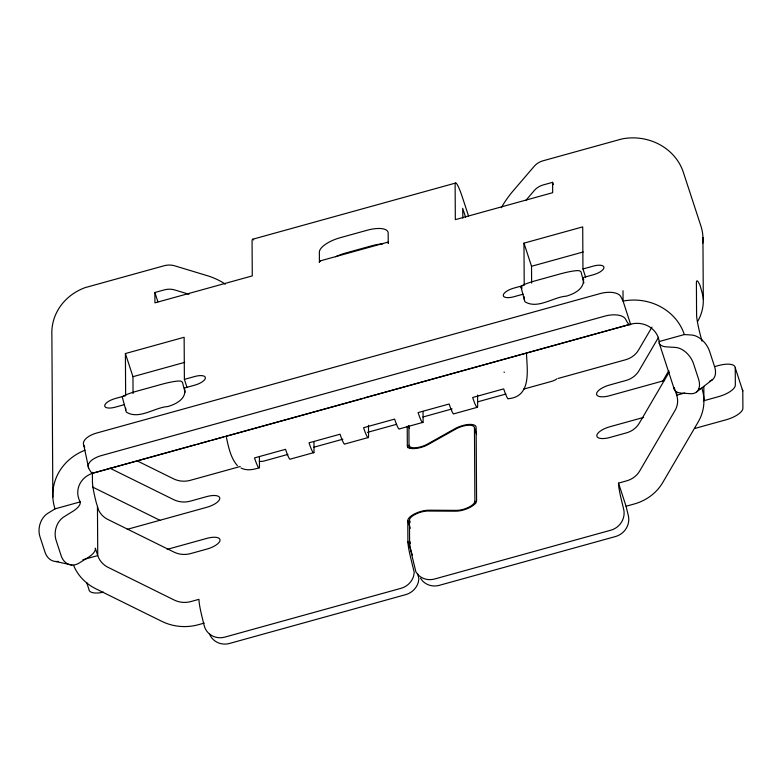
<?xml version="1.0" encoding="UTF-8"?>
<svg xmlns="http://www.w3.org/2000/svg" width="782" height="782" viewBox="0 0 782 782"><rect width="100%" height="100%" fill="white"/><g stroke="black" fill="none" stroke-linecap="round" stroke-linejoin="round"><path stroke-width="1.17" d="M501.301 207.738A27.702 6.803 -54.1 0 1 512.327 191.825L534.253 166.263A17.527 16.109 -0.3 0 1 542.972 160.809L622.101 138.893A52.765 48.504 -0.3 0 1 683.37 172.372L700.926 226.066A48.191 44.291 -0.3 0 1 702.94 237.484L702.93 240.377A48.191 44.291 -0.3 0 1 702.715 243.27M651.953 327.15L638.571 350.004A21.906 20.137 -0.3 0 1 625.59 359.759L558.094 378.459M658.542 337.306L638.992 370.707A21.906 20.137 -0.3 0 1 626.011 380.463L609.52 385.027A13.577 5.132 -18.1 0 0 596.549 393.972A13.577 5.132 -18.1 0 0 609.589 395.721L664.583 380.492M662.755 381.088L668.864 370.648M669.245 371.988L639.305 423.16A21.906 20.137 -0.3 0 1 626.323 432.915L609.833 437.48A13.577 5.132 -18.1 0 1 596.803 435.73A13.577 5.132 -18.1 0 1 609.774 426.777L643.703 417.383M525.817 200.427L534.399 190.417A17.527 16.109 -0.3 0 1 543.119 184.963L552.6 182.343L553.353 184.65M696.469 392.046L712.49 379.632M408.898 425.77L409.006 445.222A12.268 4.633 -18.1 0 0 415.31 447.763A12.268 4.633 -18.1 0 0 427.441 444.108L455.085 428.604A14.017 5.298 -18.1 0 1 468.936 424.43A14.017 5.298 -18.1 0 1 476.14 427.334L476.58 500.822A14.017 5.298 -18.1 0 1 469.435 507.694A14.017 5.298 -18.1 0 1 455.574 511.193L427.832 511.037A12.268 4.633 -18.1 0 0 415.711 514.106A12.268 4.633 -18.1 0 0 409.455 520.118L409.582 540.988A25.415 2.825 74.5 0 0 412.378 557.39L415.897 571.925L418.116 574.848A17.527 16.715 -36.4 0 0 434.626 579.003L610.84 530.196A17.527 16.715 -36.4 0 0 623.655 509.19L621.309 499.522A25.415 2.825 74.5 0 1 618.513 483.12L626.607 480.871A21.906 20.137 -0.3 0 0 639.598 471.126L675.668 409.377A21.906 20.137 -0.3 0 0 676.713 395.223L674.289 387.794A22.326 8.436 -18.1 0 0 683.126 393.219L690.672 393.698A17.527 11.153 52.2 0 0 698.57 379.114L693.526 363.689A17.527 11.153 52.2 0 0 675.55 347.443L668.004 346.954A22.326 8.436 -18.1 0 1 659.167 341.529A22.267 20.469 -0.3 0 0 630.624 324.207L93.615 472.954A22.267 20.469 -0.3 0 0 80.194 501.897L55.023 508.867L47.81 513.334A17.527 13.636 -77.7 0 0 39.97 536.735L45.004 552.16A17.527 13.636 -77.7 0 0 58.23 561.398M252.635 239.263L455.691 183.017M253.612 239.957A26.529 2.952 74.5 0 0 252.068 241.384L252.273 275.899L154.934 302.859L154.875 292.507L164.357 289.878A17.527 16.109 -0.3 0 1 174.894 289.995L188.921 294.247M319.799 261.012L388.595 241.951M124.534 404.597L115.218 407.178A10.948 4.135 -18.1 0 1 104.7 405.77A10.948 4.135 -18.1 0 1 115.159 398.556L125.648 395.653L125.403 353.552L184.141 337.277L184.386 379.378L187.035 387.471M524.214 285.254L523.969 243.153L582.707 226.888L582.952 268.979L585.601 277.082M133.057 393.522L132.96 376.68L184.65 362.369M531.623 283.123L531.525 266.281L583.216 251.97M184.386 379.378L194.874 376.474A10.948 4.135 -18.1 0 1 205.392 377.882A10.948 4.135 -18.1 0 1 194.923 385.106L184.435 388.009C187.211 398.546 176.048 404.216 167.739 406.552C154.768 407.344 138.981 420.081 126.322 412.104L122.442 397.588A17.527 2.317 -14.6 0 1 136.742 391.205L161.913 384.236A17.527 2.317 -14.6 0 1 181.18 381.313L182.421 382.183L185.031 392.183M523.05 285.577L513.725 288.157A10.948 4.135 -18.1 0 0 503.266 295.371A10.948 4.135 -18.1 0 0 513.784 296.779L523.099 294.198M582.952 268.979L593.44 266.075A10.948 4.135 -18.1 0 1 603.958 267.483A10.948 4.135 -18.1 0 1 593.489 274.707L583.001 277.61C585.777 288.147 574.614 293.817 566.305 296.153C553.333 296.945 537.547 309.682 524.888 301.705L521.008 287.19A17.527 2.317 -14.6 0 1 535.308 280.806L560.479 273.837A17.527 2.317 -14.6 0 1 579.745 270.924L580.987 271.784L583.89 282.908M630.624 324.374L623.068 301.08L620.849 296.681A17.527 8.455 -11.9 0 0 600.146 293.582L96.694 433.033A17.527 8.455 -11.9 0 0 83.83 445.427L88.591 467.949A51.925 5.777 74.5 0 0 93.615 472.954L195.617 444.694M197.963 444.049L209.693 440.804M212.039 440.149L223.76 436.903M226.106 436.258L362.125 398.742M364.461 397.93L630.624 324.207A51.925 5.777 74.5 0 1 625.61 319.203A17.527 8.455 -11.9 0 0 604.916 316.104L101.465 455.554A17.527 8.455 -11.9 0 0 88.591 467.949M659.167 341.529L684.338 334.559L691.571 335.019A17.527 11.153 52.2 0 1 709.557 351.265L714.592 366.69A17.527 11.153 52.2 0 1 709.87 380.971M240.24 466.502L190.202 480.353A21.906 20.137 -0.3 0 1 173.526 478.819L137.485 461.028M287.923 454.401L264.541 460.881A7.009 2.649 -18.1 0 1 259.213 461.272M313.65 447.275L342.878 439.181M367.432 432.378L396.66 424.284M422.896 417.021L452.123 408.918M477.851 401.792L505.915 394.02M523.451 389.162L551.506 381.391A7.009 2.649 -18.1 0 0 556.833 378.84M259.321 467.695C253.456 469.708 246.78 471.008 240.983 468.017M313.865 452.592L290.376 459.102A17.527 1.945 74.5 0 1 285.538 449.318L254.492 457.92A17.527 1.945 74.5 0 0 259.487 466.434L259.428 456.717M368.41 437.48L344.911 443.99A17.527 1.945 74.5 0 1 340.072 434.215L309.027 442.808A17.527 1.945 74.5 0 0 314.032 451.331L313.973 441.615M422.945 422.378L399.455 428.888A17.527 1.945 74.5 0 1 394.617 419.103L363.571 427.705A17.527 1.945 74.5 0 0 368.566 436.219L368.498 425.291M477.489 407.266L453.99 413.776A17.527 1.945 74.5 0 1 449.151 404.001L418.106 412.593A17.527 1.945 74.5 0 0 423.111 421.117L423.052 411.4M127.251 529.326L206.829 507.283A13.577 5.132 -18.1 0 0 219.801 498.33A13.577 5.132 -18.1 0 0 206.761 496.59L190.28 501.154A21.906 20.137 -0.3 0 1 173.604 499.61L109.93 468.183M714.904 366.553L718.414 365.575A17.527 6.618 -18.1 0 1 735.236 367.833L742.792 390.961L742.9 408.214A17.527 6.618 -18.1 0 1 726.155 419.768L694.563 428.516M82.872 559.716L97.75 555.591A21.906 20.137 -0.3 0 0 107.105 566.862L174.2 600.029A21.906 20.137 -0.3 0 0 190.876 601.563L198.97 599.325A25.415 2.825 74.5 0 0 201.766 615.727L204.112 625.395A17.527 16.715 -36.4 0 0 224.854 637.105L401.068 588.299A17.527 16.715 -36.4 0 0 413.619 576.099L414.225 572.385L410.697 557.859A25.415 2.825 74.5 0 1 407.901 541.457L407.774 520.577A14.017 5.298 -18.1 0 1 414.919 513.706A14.017 5.298 -18.1 0 1 428.78 510.206L456.522 510.363A12.268 4.633 -18.1 0 0 468.653 507.303A12.268 4.633 -18.1 0 0 474.899 501.291L474.459 427.803A12.268 4.633 -18.1 0 0 468.164 425.261A12.268 4.633 -18.1 0 0 456.033 428.917L428.389 444.411A14.017 5.298 -18.1 0 1 414.538 448.594A14.017 5.298 -18.1 0 1 407.334 445.691L407.217 426.229M684.729 393.004L676.713 395.223L676.704 392.828M698.453 389.201L701.884 388.253A48.191 44.291 -0.3 0 1 698.17 421.987L662.735 482.543A48.191 44.291 -0.3 0 1 634.163 504.009L626.069 506.247L618.513 483.12M167.221 549.355L207.015 538.339A13.577 5.132 -18.1 0 1 220.045 540.088A13.577 5.132 -18.1 0 1 207.074 549.032L190.593 553.597A21.906 20.137 -0.3 0 1 173.917 552.063L108.063 519.561A21.906 20.127 -0.3 0 1 102.413 515.553L101.465 514.527A22.238 21.368 7.3 0 1 98.464 509.776L96.284 502.66A26.285 2.923 74.5 0 1 92.452 482.132L92.393 472.357M703.389 400.853L718.599 396.64A17.527 6.618 -18.1 0 0 735.344 385.086L735.236 367.833M204.219 623.098L198.433 624.701A48.191 44.291 -0.3 0 1 161.747 621.319L95.893 588.807A48.191 44.291 -0.3 0 1 73.576 565.308M504.087 371.997L504.273 372.467M55.815 561.525L71.934 565.034M160.066 520.362L95.296 488.388A48.191 44.291 -0.3 0 1 92.569 486.942M521.008 287.19L522.259 288.059M237.405 465.642C230.69 458.047 228.588 447.265 226.438 437.607M420.569 578.26L422.779 581.182A17.527 16.715 -36.4 0 0 439.298 585.337L615.502 536.53A17.527 16.715 -36.4 0 0 628.317 515.524L626.069 506.247M83.83 445.427L84.72 447.187M659.177 343.034L674.299 389.289M583.001 277.61L583.763 279.927M523.969 243.153L531.525 266.281M468.506 215.91L462.621 197.924A26.529 2.952 74.5 0 0 455.124 185.139L455.329 219.654L552.659 192.695L552.6 182.343M465.622 217.269L462.68 208.276L462.866 218.129M474.459 427.803L476.619 434.411M474.899 501.291L475.622 503.491M408.703 425.995L409.455 428.311M409.006 445.222L410.091 448.526M407.334 445.691L408.048 447.891M409.455 520.118L410.179 522.317M407.774 520.577L410.296 528.29M409.582 540.988L410.335 543.304M407.901 541.457L412.437 555.328M154.875 292.507L157.896 301.754M125.403 353.552L132.96 376.68M86.655 582.424L88.923 589.364A17.527 6.618 -18.1 0 0 103.556 592.16M701.992 341.157L700.428 335.322A26.285 2.923 74.5 0 1 696.586 314.794L696.4 283.045A26.285 2.923 74.5 0 1 700.125 285.645L703.106 296.358A48.191 44.291 -0.3 0 1 697.573 321.568M417.744 574.008L418.888 578.729L418.282 582.434A17.527 16.715 -36.4 0 1 405.731 594.633L229.527 643.449A17.527 16.715 -36.4 0 1 209.439 633.831M702.94 237.484L703.301 299.252M703.82 386.474L703.908 399.661M701.601 339.564L701.601 340.287M623 290.728L623.068 301.08A52.765 48.504 -0.3 0 1 684.338 334.559M526.462 353.249C527.019 369.387 531.975 396.523 508.535 398.673A17.527 1.945 74.5 0 1 503.696 388.889L472.651 397.491A17.527 1.945 74.5 0 0 477.646 406.014L477.587 395.076M524.282 296.818L524.302 299.799M125.726 408.204L125.736 410.198M97.457 506.902L97.75 555.591L95.316 548.153A22.326 8.436 -18.1 0 1 86.567 558.456L79.06 563.108A17.527 13.636 -77.7 0 1 61.123 555.67L56.089 540.254A17.527 13.636 -77.7 0 1 63.938 516.843L71.445 512.19A22.326 8.436 -18.1 0 0 80.194 501.897M52.844 497.078L51.876 334.892A52.765 48.504 -0.3 0 1 85.082 287.639L164.22 265.724A17.527 16.109 -0.3 0 1 174.757 265.841L208.364 276.017A27.702 10.342 19.8 0 1 225.304 284.189M55.023 508.867A52.765 48.504 -0.3 0 1 85.043 450.197M320.444 261.462A17.527 1.945 74.5 0 0 319.427 262.478L319.369 252.127A21.906 8.279 -18.1 0 1 340.287 237.689L367.139 230.25A21.906 8.279 -18.1 0 1 388.175 233.065L388.234 243.417A17.527 1.945 74.5 0 1 388.273 242.655M335.654 256.77A21.906 8.279 -18.1 0 1 345.331 253.114L372.183 245.675A21.906 8.279 -18.1 0 1 382.681 243.925M742.216 389.338A17.527 6.618 -18.1 0 1 742.792 390.961"/></g></svg>
